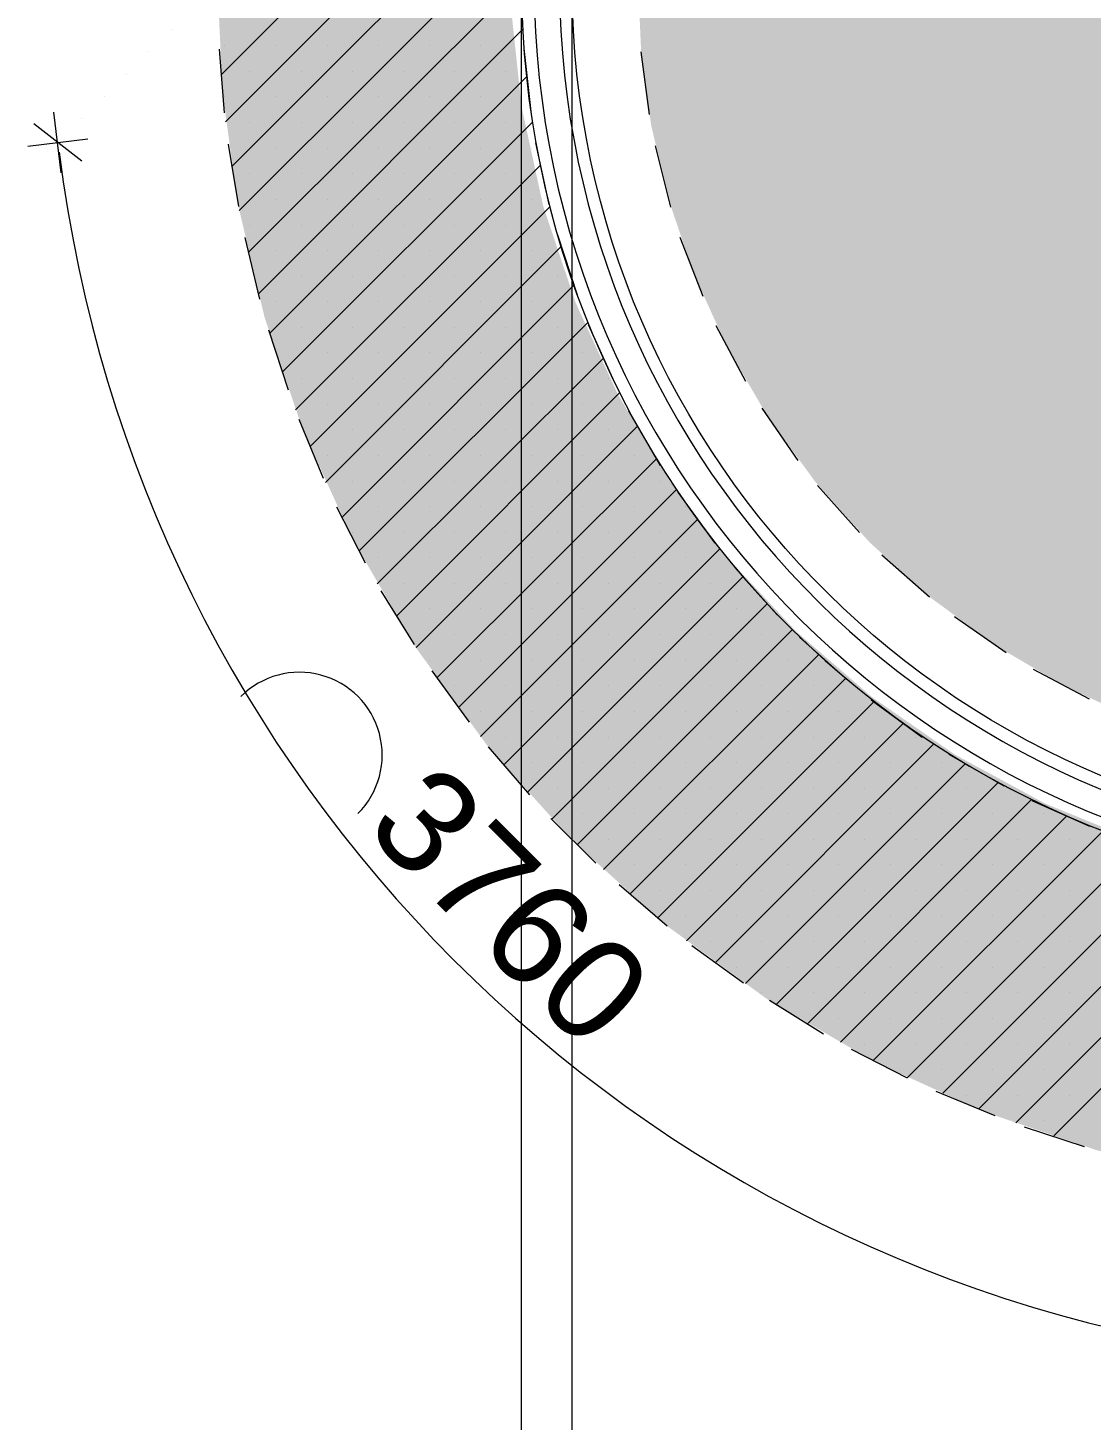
# Model space of a CAD drawing. Header units: millimetres. Extents: x -1303 to 98744, y -1303 to 90097.
# Drawn here: x 7030 to 9129, y 13691 to 16439 of the extents above; entities that cross this region are included whole.
import ezdxf

# ---------------------------------------------------------------- set-up
doc = ezdxf.new("R2010")
doc.units = ezdxf.units.MM
doc.layers.add('PDF_Geometry', color=7, linetype='Continuous')
doc.layers.add('PDF_Text', color=7, linetype='Continuous')
doc.layers.add('PDF_Solid Fills', color=192, linetype='Continuous', true_color=0xc2c0c0c0)
doc.styles.add('PDF ArialMT', font='arial.ttf')

msp = doc.modelspace()

# ---------------------------------------------------------------- hatches: boundary and pattern name
at = {"layer": 'PDF_Solid Fills', "true_color": 0x00007f}
h = msp.add_hatch(color=254, dxfattribs=at)
h.paths.add_polyline_path([(74624.31541, 16167.67383), (74624.31541, 15567.81796), (9799.46285, 14130.21454), (9804.28731, 14730.15409)], flags=0)
h.paths.add_polyline_path([(7404.275, 37242.73593), (8004.29925, 37242.73593), (8004.29925, 16872.72168), (7404.275, 16872.72168)], flags=0)
h.paths.add_polyline_path([(8004.29925, 16872.72168), (7983.4807, 16679.51365), (7983.31127, 16481.90264), (8004.55339, 16283.02302), (8047.46016, 16086.42856), (8111.52536, 15895.75776), (8195.3089, 15714.14292), (8297.03284, 15544.62953), (8413.99157, 15389.5038), (8546.60657, 15247.57974), (8696.06174, 15118.18072), (8860.41285, 15004.26957), (9037.28897, 14908.29987), (9223.47415, 14832.13321), (9415.6677, 14776.86981), (9610.40055, 14743.01796), (9804.28731, 14730.15409), (9799.46285, 14130.21454), (9584.16557, 14140.28601), (9363.53556, 14170.83718), (9140.28256, 14223.64598), (8917.70726, 14299.55851), (8699.36241, 14399.25246), (8488.88858, 14522.21955), (8289.92424, 14667.61267), (8106.02423, 14833.65595), (7940.23508, 15017.64068), (7795.09507, 15216.68973), (7672.21268, 15427.33299), (7572.77287, 15645.76255), (7497.02977, 15868.42256), (7444.47407, 16091.67659), (7414.09232, 16312.38925), (7404.275, 16527.68859), (7404.275, 16872.72168), (8004.29925, 16872.72168)], flags=0)
h.paths.add_polyline_path([(7194.30944, 37692.71099), (7194.30944, 80672.7138), (7694.3009, 80672.7138), (7694.3009, 37692.71099)], flags=0)
h = msp.add_hatch(color=254, dxfattribs=at)
h.paths.add_polyline_path([(12814.30857, 16872.72168), (12814.30857, 15026.95077), (9799.20871, 14960.09316), (9658.30121, 14967.03233), (9514.00728, 14987.42836), (9368.02118, 15022.38044), (9222.54335, 15072.39683), (9079.77321, 15137.90008), (8942.25007, 15218.63604), (8812.34276, 15314.0138), (8692.25382, 15422.7637), (8584.01219, 15543.36091), (8489.14272, 15673.68971), (8408.99871, 15811.5517), (8344.08741, 15954.57597), (8294.664, 16100.30898), (8260.38859, 16246.37773), (8240.58554, 16390.84108), (8234.23832, 16531.75065), (8234.23832, 16872.72168)], flags=0)
h.paths.add_polyline_path([(22479.26705, 17272.68137), (22479.26705, 15241.31724), (19209.26177, 15168.7901), (19209.26177, 17272.68137)], flags=0)
h.paths.add_polyline_path([(25959.23687, 17272.68137), (25959.23687, 15322.73089), (22709.2898, 15246.39481), (22709.2898, 17272.68137)], flags=0)
h.paths.add_polyline_path([(32124.25101, 18282.73679), (32124.25101, 15455.26118), (26189.25962, 15327.89318), (26189.25962, 18282.73679)], flags=0)
h.paths.add_polyline_path([(36934.25928, 16872.72168), (36934.25928, 15561.8943), (32354.27376, 15460.33875), (32354.27376, 16872.72168)], flags=0)
h.paths.add_polyline_path([(50274.26033, 16872.72168), (50274.26033, 15857.75915), (45694.27273, 15756.20359), (45694.27273, 16872.72168)], flags=0)
h.paths.add_polyline_path([(59929.31471, 17272.68137), (59929.31471, 16071.87252), (56669.29721, 15999.59848), (56669.29721, 17272.68137)], flags=0)
h.paths.add_polyline_path([(63419.27024, 17272.68137), (63419.27024, 16149.30779), (60159.25274, 16076.95111), (60159.25274, 17272.68137)], flags=0)
h.paths.add_polyline_path([(69584.28231, 18282.73679), (69584.28231, 16285.98588), (63649.29506, 16154.3864), (63649.29506, 18282.73679)], flags=0)
h.paths.add_polyline_path([(74394.29472, 16872.72168), (74394.29472, 16409.62861), (69814.31126, 16291.06242), (69814.31126, 16872.72168)], flags=0)
h.paths.add_polyline_path([(18979.23903, 18282.73679), (18979.23903, 15163.7115), (13044.24764, 15027.79686), (13044.24764, 18282.73679), (18944.28591, 18282.73679)], flags=0)
h.paths.add_polyline_path([(56439.27239, 18282.73679), (56439.27239, 15994.4362), (50504.281, 15862.83775), (50504.281, 18282.73679)], flags=0)

# ---------------------------------------------------------------- linework, layer by layer
at = {"layer": 'PDF_Geometry', "color": 9, "lineweight": 0, "true_color": 0xc0c0c0}
for points in [[(73543.76698, 33926.94469), (73593.70177, 33827.08339), (73593.70177, 33926.94469), (74523.7764, 33926.94469), (74523.7764, 34597.21299), (74623.6377, 34597.21299), (74623.6377, 16267.28307), (9842.20122, 14831.96378, -0.0040587119), (9814.553, 14831.94622, -0.4141989555), (8103.90849, 16521.17195), (8103.90849, 13152.0657)], [(8004.04512, 13152.0657), (8004.04512, 16521.17195, 0.414216874), (9814.54886, 14731.94441, 0.0041691273), (9843.8934, 14732.1004), (12639.21036, 14793.88045)], [(8029.26562, 16521.67815, 0.4142058833), (9814.54886, 14756.94486, 0.0041692268), (9843.8934, 14756.64321), (12639.21036, 14819.26933)], [(8079.28098, 16521.67815, 0.4142103449), (9814.54886, 14806.94576, 0.0041144727), (9842.20122, 14806.57489), (12639.21036, 14869.20102)]]:
    msp.add_lwpolyline(points, format="xyb", dxfattribs=at)
at = {"layer": 'PDF_Geometry', "lineweight": 0}
for points in [[(7410.79165, 16345.98696), (8004.04512, 16938.39434)], [(7420.1007, 16253.7415), (8004.04512, 16837.68592)], [(7431.94906, 16164.88039), (8004.04512, 16736.97749)], [(7447.18279, 16078.55859), (8004.04512, 16635.42194)], [(7464.95481, 15995.62114), (8004.04512, 16534.71144)], [(7312.62149, 16436.54232), (7312.62149, 16436.54232)], [(7485.26613, 15914.3769), (8006.58442, 16435.69519)], [(7268.61398, 16392.53326), (7268.61398, 16392.53326)], [(7407.40625, 16396.76474), (7417.56243, 16271.51455)], [(7418.40852, 16403.53552), (7418.40852, 16403.53552)], [(7519.11798, 16403.53552), (7519.11798, 16403.53552)], [(7620.67353, 16403.53552), (7620.67353, 16403.53552)], [(7721.38299, 16403.53552), (7721.38299, 16403.53552)], [(7822.09142, 16403.53552), (7822.09142, 16403.53552)], [(7923.64697, 16403.53552), (7923.64697, 16403.53552)], [(7468.3402, 16352.75775), (7468.3402, 16352.75775)], [(7569.89575, 16352.75775), (7569.89575, 16352.75775)], [(7670.60522, 16352.75775), (7670.60522, 16352.75775)], [(7772.16077, 16352.75775), (7772.16077, 16352.75775)], [(7872.8692, 16352.75775), (7872.8692, 16352.75775)], [(7973.57866, 16352.75775), (7973.57866, 16352.75775)], [(7224.60647, 16347.68121), (7224.60647, 16347.68121)], [(7507.26963, 15835.67094), (8014.20129, 16342.60261)], [(7180.59947, 16303.67215), (7180.59947, 16303.67215)], [(7418.40852, 16302.8271), (7418.40852, 16302.8271)], [(7519.11798, 16302.8271), (7519.11798, 16302.8271)], [(7620.67353, 16302.8271), (7620.67353, 16302.8271)], [(7721.38299, 16302.8271), (7721.38299, 16302.8271)], [(7822.09142, 16302.8271), (7822.09142, 16302.8271)], [(7923.64697, 16302.8271), (7923.64697, 16302.8271)], [(7135.74536, 16259.66516), (7135.74536, 16259.66516)], [(7468.3402, 16252.04932), (7468.3402, 16252.04932)], [(7531.81242, 15759.50428), (8026.04965, 16252.89437)], [(7569.89575, 16252.04932), (7569.89575, 16252.04932)], [(7670.60522, 16252.04932), (7670.60522, 16252.04932)], [(7772.16077, 16252.04932), (7772.16077, 16252.04932)], [(7872.8692, 16252.04932), (7872.8692, 16252.04932)], [(7973.57866, 16252.04932), (7973.57866, 16252.04932)], [(7089.19907, 16213.11886), (7089.19907, 16213.11886)], [(7425.1793, 16209.73451), (7445.48958, 16086.17442)], [(7519.11798, 16201.27154), (7519.11798, 16201.27154)], [(7620.67353, 16201.27154), (7620.67353, 16201.27154)], [(7721.38299, 16201.27154), (7721.38299, 16201.27154)], [(7822.09142, 16201.27154), (7822.09142, 16201.27154)], [(7923.64697, 16201.27154), (7923.64697, 16201.27154)], [(8024.35644, 16201.27154), (8024.35644, 16201.27154)], [(7558.0474, 15685.03082), (8041.28236, 16167.41969)], [(7468.3402, 16151.33882), (7468.3402, 16151.33882)], [(7569.89575, 16151.33882), (7569.89575, 16151.33882)], [(7670.60522, 16151.33882), (7670.60522, 16151.33882)], [(7772.16077, 16151.33882), (7772.16077, 16151.33882)], [(7872.8692, 16151.33882), (7872.8692, 16151.33882)], [(7973.57866, 16151.33882), (7973.57866, 16151.33882)], [(7519.11798, 16100.56104), (7519.11798, 16100.56104)], [(7586.82168, 15612.24852), (8059.9015, 16085.32937)], [(7620.67353, 16100.56104), (7620.67353, 16100.56104)], [(7721.38299, 16100.56104), (7721.38299, 16100.56104)], [(7822.09142, 16100.56104), (7822.09142, 16100.56104)], [(7923.64697, 16100.56104), (7923.64697, 16100.56104)], [(8024.35644, 16100.56104), (8024.35644, 16100.56104)], [(7468.3402, 16049.78327), (7468.3402, 16049.78327)], [(7569.89575, 16049.78327), (7569.89575, 16049.78327)], [(7670.60522, 16049.78327), (7670.60522, 16049.78327)], [(7772.16077, 16049.78327), (7772.16077, 16049.78327)], [(7872.8692, 16049.78327), (7872.8692, 16049.78327)], [(7973.57866, 16049.78327), (7973.57866, 16049.78327)], [(7458.18403, 16025.24151), (7486.95831, 15903.37464)], [(7519.11798, 15999.00653), (7519.11798, 15999.00653)], [(7617.28814, 15542.00654), (8081.90499, 16006.6234)], [(7620.67353, 15999.00653), (7620.67353, 15999.00653)], [(7721.38299, 15999.00653), (7721.38299, 15999.00653)], [(7822.09142, 15999.00653), (7822.09142, 15999.00653)], [(7923.64697, 15999.00653), (7923.64697, 15999.00653)], [(8024.35644, 15999.00653), (8024.35644, 15999.00653)], [(7569.89575, 15949.07484), (7569.89575, 15949.07484)], [(7670.60522, 15949.07484), (7670.60522, 15949.07484)], [(7772.16077, 15949.07484), (7772.16077, 15949.07484)], [(7872.8692, 15949.07484), (7872.8692, 15949.07484)], [(7973.57866, 15949.07484), (7973.57866, 15949.07484)], [(8075.13421, 15949.07484), (8075.13421, 15949.07484)], [(7650.2939, 15473.45676), (8107.29388, 15930.45674)], [(7519.11798, 15898.29707), (7519.11798, 15898.29707)], [(7620.67353, 15898.29707), (7620.67353, 15898.29707)], [(7721.38299, 15898.29707), (7721.38299, 15898.29707)], [(7822.09142, 15898.29707), (7822.09142, 15898.29707)], [(7923.64697, 15898.29707), (7923.64697, 15898.29707)], [(8024.35644, 15898.29707), (8024.35644, 15898.29707)], [(7684.14575, 15406.59914), (8135.22104, 15857.67443)], [(7504.73032, 15843.28781), (7543.66078, 15724.80633)], [(7569.89575, 15847.51929), (7569.89575, 15847.51929)], [(7670.60522, 15847.51929), (7670.60522, 15847.51929)], [(7772.16077, 15847.51929), (7772.16077, 15847.51929)], [(7872.8692, 15847.51929), (7872.8692, 15847.51929)], [(7973.57866, 15847.51929), (7973.57866, 15847.51929)], [(8075.13421, 15847.51929), (8075.13421, 15847.51929)], [(7519.11798, 15797.58761), (7519.11798, 15797.58761)], [(7620.67353, 15797.58761), (7620.67353, 15797.58761)], [(7719.68978, 15341.43371), (8165.68853, 15786.58638)], [(7721.38299, 15797.58761), (7721.38299, 15797.58761)], [(7822.09142, 15797.58761), (7822.09142, 15797.58761)], [(7923.64697, 15797.58761), (7923.64697, 15797.58761)], [(8024.35644, 15797.58761), (8024.35644, 15797.58761)], [(8125.0659, 15797.58761), (8125.0659, 15797.58761)], [(7569.89575, 15746.80983), (7569.89575, 15746.80983)], [(7670.60522, 15746.80983), (7670.60522, 15746.80983)], [(7772.16077, 15746.80983), (7772.16077, 15746.80983)], [(7872.8692, 15746.80983), (7872.8692, 15746.80983)], [(7973.57866, 15746.80983), (7973.57866, 15746.80983)], [(8075.13421, 15746.80983), (8075.13421, 15746.80983)], [(8175.84367, 15746.80983), (8175.84367, 15746.80983)], [(7620.67353, 15696.03206), (7620.67353, 15696.03206)], [(7721.38299, 15696.03206), (7721.38299, 15696.03206)], [(7757.77312, 15277.96149), (8197.84717, 15718.88267)], [(7822.09142, 15696.03206), (7822.09142, 15696.03206)], [(7923.64697, 15696.03206), (7923.64697, 15696.03206)], [(8024.35644, 15696.03206), (8024.35644, 15696.03206)], [(8125.0659, 15696.03206), (8125.0659, 15696.03206)], [(7564.81819, 15666.41169), (7613.05666, 15550.46951)], [(7670.60522, 15646.10037), (7670.60522, 15646.10037)], [(7772.16077, 15646.10037), (7772.16077, 15646.10037)], [(7796.70253, 15216.18248), (8233.39223, 15652.87115)], [(7872.8692, 15646.10037), (7872.8692, 15646.10037)], [(7973.57866, 15646.10037), (7973.57866, 15646.10037)], [(8075.13421, 15646.10037), (8075.13421, 15646.10037)], [(8175.84367, 15646.10037), (8175.84367, 15646.10037)], [(7620.67353, 15595.32259), (7620.67353, 15595.32259)], [(7721.38299, 15595.32259), (7721.38299, 15595.32259)], [(7822.09142, 15595.32259), (7822.09142, 15595.32259)], [(7837.32517, 15156.09566), (8270.62844, 15588.55284)], [(7923.64697, 15595.32259), (7923.64697, 15595.32259)], [(8024.35644, 15595.32259), (8024.35644, 15595.32259)], [(8125.0659, 15595.32259), (8125.0659, 15595.32259)], [(8226.62145, 15595.32259), (8226.62145, 15595.32259)], [(7670.60522, 15544.54482), (7670.60522, 15544.54482)], [(7772.16077, 15544.54482), (7772.16077, 15544.54482)], [(7872.8692, 15544.54482), (7872.8692, 15544.54482)], [(7879.63998, 15096.85492), (8310.40498, 15527.61889)], [(7973.57866, 15544.54482), (7973.57866, 15544.54482)], [(8075.13421, 15544.54482), (8075.13421, 15544.54482)], [(8175.84367, 15544.54482), (8175.84367, 15544.54482)], [(8276.55313, 15544.54482), (8276.55313, 15544.54482)], [(7639.29164, 15493.76704), (7695.99411, 15382.90244)], [(7721.38299, 15494.61417), (7721.38299, 15494.61417)], [(7822.09142, 15494.61417), (7822.09142, 15494.61417)], [(7923.64697, 15494.61417), (7923.64697, 15494.61417)], [(8024.35644, 15494.61417), (8024.35644, 15494.61417)], [(8125.0659, 15494.61417), (8125.0659, 15494.61417)], [(8226.62145, 15494.61417), (8226.62145, 15494.61417)], [(8327.33091, 15494.61417), (8327.33091, 15494.61417)], [(7923.64697, 15040.15245), (8351.87371, 15468.37815)], [(7670.60522, 15443.83639), (7670.60522, 15443.83639)], [(7772.16077, 15443.83639), (7772.16077, 15443.83639)], [(7872.8692, 15443.83639), (7872.8692, 15443.83639)], [(7973.57866, 15443.83639), (7973.57866, 15443.83639)], [(8075.13421, 15443.83639), (8075.13421, 15443.83639)], [(8175.84367, 15443.83639), (8175.84367, 15443.83639)], [(8276.55313, 15443.83639), (8276.55313, 15443.83639)], [(7721.38299, 15393.05861), (7721.38299, 15393.05861)], [(7822.09142, 15393.05861), (7822.09142, 15393.05861)], [(7923.64697, 15393.05861), (7923.64697, 15393.05861)], [(7969.34718, 14984.2971), (8395.8807, 15410.83062)], [(8024.35644, 15393.05861), (8024.35644, 15393.05861)], [(8125.0659, 15393.05861), (8125.0659, 15393.05861)], [(8226.62145, 15393.05861), (8226.62145, 15393.05861)], [(8327.33091, 15393.05861), (8327.33091, 15393.05861)], [(7772.16077, 15343.12692), (7772.16077, 15343.12692)], [(7872.8692, 15343.12692), (7872.8692, 15343.12692)], [(7973.57866, 15343.12692), (7973.57866, 15343.12692)], [(8015.89348, 14930.13394), (8441.5809, 15355.82137)], [(8075.13421, 15343.12692), (8075.13421, 15343.12692)], [(8175.84367, 15343.12692), (8175.84367, 15343.12692)], [(8276.55313, 15343.12692), (8276.55313, 15343.12692)], [(8378.10868, 15343.12692), (8378.10868, 15343.12692)], [(7726.46056, 15327.89318), (7792.47105, 15222.10615)], [(7822.09142, 15292.34915), (7822.09142, 15292.34915)], [(7923.64697, 15292.34915), (7923.64697, 15292.34915)], [(8024.35644, 15292.34915), (8024.35644, 15292.34915)], [(8064.97907, 14877.66398), (8488.97329, 15302.5043)], [(8125.0659, 15292.34915), (8125.0659, 15292.34915)], [(8226.62145, 15292.34915), (8226.62145, 15292.34915)], [(8327.33091, 15292.34915), (8327.33091, 15292.34915)], [(8428.88646, 15292.34915), (8428.88646, 15292.34915)], [(7872.8692, 15241.57137), (7872.8692, 15241.57137)], [(7973.57866, 15241.57137), (7973.57866, 15241.57137)], [(8075.13421, 15241.57137), (8075.13421, 15241.57137)], [(8114.91076, 14826.8862), (8538.90497, 15250.88043)], [(8175.84367, 15241.57137), (8175.84367, 15241.57137)], [(8276.55313, 15241.57137), (8276.55313, 15241.57137)], [(8378.10868, 15241.57137), (8378.10868, 15241.57137)], [(8478.81815, 15241.57137), (8478.81815, 15241.57137)], [(8166.53462, 14777.80061), (8590.52884, 15201.79483)], [(7822.09142, 15190.7936), (7822.09142, 15190.7936)], [(7923.64697, 15190.7936), (7923.64697, 15190.7936)], [(8024.35644, 15190.7936), (8024.35644, 15190.7936)], [(8125.0659, 15190.7936), (8125.0659, 15190.7936)], [(8226.62145, 15190.7936), (8226.62145, 15190.7936)], [(8327.33091, 15190.7936), (8327.33091, 15190.7936)], [(8428.88646, 15190.7936), (8428.88646, 15190.7936)], [(8529.59593, 15190.7936), (8529.59593, 15190.7936)], [(7827.17003, 15169.63619), (7900.79739, 15068.92673)], [(8219.00458, 14729.56213), (8644.69201, 15155.24853)], [(7872.8692, 15140.86191), (7872.8692, 15140.86191)], [(7973.57866, 15140.86191), (7973.57866, 15140.86191)], [(8075.13421, 15140.86191), (8075.13421, 15140.86191)], [(8175.84367, 15140.86191), (8175.84367, 15140.86191)], [(8276.55313, 15140.86191), (8276.55313, 15140.86191)], [(8378.10868, 15140.86191), (8378.10868, 15140.86191)], [(8478.81815, 15140.86191), (8478.81815, 15140.86191)], [(8580.3737, 15140.86191), (8580.3737, 15140.86191)], [(7923.64697, 15090.08414), (7923.64697, 15090.08414)], [(8024.35644, 15090.08414), (8024.35644, 15090.08414)], [(8125.0659, 15090.08414), (8125.0659, 15090.08414)], [(8226.62145, 15090.08414), (8226.62145, 15090.08414)], [(8274.01384, 14683.01584), (8700.54736, 15109.54937)], [(8327.33091, 15090.08414), (8327.33091, 15090.08414)], [(8428.88646, 15090.08414), (8428.88646, 15090.08414)], [(8529.59593, 15090.08414), (8529.59593, 15090.08414)], [(8630.30435, 15090.08414), (8630.30435, 15090.08414)], [(8329.86918, 14637.31564), (8758.09592, 15066.38743)], [(7973.57866, 15039.30636), (7973.57866, 15039.30636)], [(8075.13421, 15039.30636), (8075.13421, 15039.30636)], [(8175.84367, 15039.30636), (8175.84367, 15039.30636)], [(8276.55313, 15039.30636), (8276.55313, 15039.30636)], [(8378.10868, 15039.30636), (8378.10868, 15039.30636)], [(8478.81815, 15039.30636), (8478.81815, 15039.30636)], [(8580.3737, 15039.30636), (8580.3737, 15039.30636)], [(8681.08213, 15039.30636), (8681.08213, 15039.30636)], [(8781.79159, 15039.30636), (8781.79159, 15039.30636)], [(7938.88072, 15019.84113), (8020.12496, 14925.05637)], [(8387.41774, 14594.15473), (8818.18274, 15025.76582)], [(8024.35644, 14989.37468), (8024.35644, 14989.37468)], [(8125.0659, 14989.37468), (8125.0659, 14989.37468)], [(8226.62145, 14989.37468), (8226.62145, 14989.37468)], [(8327.33091, 14989.37468), (8327.33091, 14989.37468)], [(8428.88646, 14989.37468), (8428.88646, 14989.37468)], [(8446.65848, 14552.68601), (8880.80887, 14986.83641)], [(8529.59593, 14989.37468), (8529.59593, 14989.37468)], [(8630.30435, 14989.37468), (8630.30435, 14989.37468)], [(8731.8599, 14989.37468), (8731.8599, 14989.37468)], [(8832.56937, 14989.37468), (8832.56937, 14989.37468)], [(8075.13421, 14938.5969), (8075.13421, 14938.5969)], [(8175.84367, 14938.5969), (8175.84367, 14938.5969)], [(8276.55313, 14938.5969), (8276.55313, 14938.5969)], [(8378.10868, 14938.5969), (8378.10868, 14938.5969)], [(8478.81815, 14938.5969), (8478.81815, 14938.5969)], [(8507.59139, 14512.06337), (8945.12718, 14949.59916)], [(8580.3737, 14938.5969), (8580.3737, 14938.5969)], [(8681.08213, 14938.5969), (8681.08213, 14938.5969)], [(8781.79159, 14938.5969), (8781.79159, 14938.5969)], [(8883.34715, 14938.5969), (8883.34715, 14938.5969)], [(8569.37144, 14473.98004), (9011.13767, 14915.74731)], [(8062.43977, 14878.51007), (8151.30088, 14790.49506)], [(8125.0659, 14887.81913), (8125.0659, 14887.81913)], [(8226.62145, 14887.81913), (8226.62145, 14887.81913)], [(8327.33091, 14887.81913), (8327.33091, 14887.81913)], [(8428.88646, 14887.81913), (8428.88646, 14887.81913)], [(8529.59593, 14887.81913), (8529.59593, 14887.81913)], [(8630.30435, 14887.81913), (8630.30435, 14887.81913)], [(8633.68975, 14436.74384), (9080.53458, 14883.58765)], [(8731.8599, 14887.81913), (8731.8599, 14887.81913)], [(8832.56937, 14887.81913), (8832.56937, 14887.81913)], [(8933.27883, 14887.81913), (8933.27883, 14887.81913)], [(9034.83438, 14887.81913), (9034.83438, 14887.81913)], [(8698.85518, 14401.19878), (9152.46976, 14853.96728)], [(8175.84367, 14837.88744), (8175.84367, 14837.88744)], [(8276.55313, 14837.88744), (8276.55313, 14837.88744)], [(8378.10868, 14837.88744), (8378.10868, 14837.88744)], [(8478.81815, 14837.88744), (8478.81815, 14837.88744)], [(8580.3737, 14837.88744), (8580.3737, 14837.88744)], [(8681.08213, 14837.88744), (8681.08213, 14837.88744)], [(8766.55888, 14367.34693), (9226.09713, 14826.8862)], [(8781.79159, 14837.88744), (8781.79159, 14837.88744)], [(8883.34715, 14837.88744), (8883.34715, 14837.88744)], [(8984.0566, 14837.88744), (8984.0566, 14837.88744)], [(9085.61216, 14837.88744), (9085.61216, 14837.88744)], [(8226.62145, 14787.10966), (8226.62145, 14787.10966)], [(8327.33091, 14787.10966), (8327.33091, 14787.10966)], [(8428.88646, 14787.10966), (8428.88646, 14787.10966)], [(8529.59593, 14787.10966), (8529.59593, 14787.10966)], [(8630.30435, 14787.10966), (8630.30435, 14787.10966)], [(8731.8599, 14787.10966), (8731.8599, 14787.10966)], [(8832.56937, 14787.10966), (8832.56937, 14787.10966)], [(8835.95476, 14336.03437), (9303.10988, 14803.1895)], [(8933.27883, 14787.10966), (8933.27883, 14787.10966)], [(9034.83438, 14787.10966), (9034.83438, 14787.10966)], [(8907.04385, 14305.56792), (9383.50802, 14782.03209)], [(8979.82512, 14277.63973), (9466.44547, 14764.26008)], [(8197.00108, 14748.18024), (8291.78585, 14666.93601)], [(8276.55313, 14736.33188), (8276.55313, 14736.33188)], [(8378.10868, 14736.33188), (8378.10868, 14736.33188)], [(8478.81815, 14736.33188), (8478.81815, 14736.33188)], [(8580.3737, 14736.33188), (8580.3737, 14736.33188)], [(8681.08213, 14736.33188), (8681.08213, 14736.33188)], [(8781.79159, 14736.33188), (8781.79159, 14736.33188)], [(8883.34715, 14736.33188), (8883.34715, 14736.33188)], [(8984.0566, 14736.33188), (8984.0566, 14736.33188)], [(9055.14569, 14252.25084), (9552.76728, 14749.87345)], [(9085.61216, 14736.33188), (9085.61216, 14736.33188)], [(8327.33091, 14686.40123), (8327.33091, 14686.40123)], [(8428.88646, 14686.40123), (8428.88646, 14686.40123)], [(8529.59593, 14686.40123), (8529.59593, 14686.40123)], [(8630.30435, 14686.40123), (8630.30435, 14686.40123)], [(8731.8599, 14686.40123), (8731.8599, 14686.40123)], [(8832.56937, 14686.40123), (8832.56937, 14686.40123)], [(8933.27883, 14686.40123), (8933.27883, 14686.40123)], [(9034.83438, 14686.40123), (9034.83438, 14686.40123)], [(8340.87144, 14628.00658), (8442.427, 14554.37819)], [(8378.10868, 14635.62346), (8378.10868, 14635.62346)], [(8478.81815, 14635.62346), (8478.81815, 14635.62346)], [(8580.3737, 14635.62346), (8580.3737, 14635.62346)], [(8681.08213, 14635.62346), (8681.08213, 14635.62346)], [(8781.79159, 14635.62346), (8781.79159, 14635.62346)], [(8883.34715, 14635.62346), (8883.34715, 14635.62346)], [(8984.0566, 14635.62346), (8984.0566, 14635.62346)], [(9085.61216, 14635.62346), (9085.61216, 14635.62346)], [(8428.88646, 14584.84568), (8428.88646, 14584.84568)], [(8529.59593, 14584.84568), (8529.59593, 14584.84568)], [(8630.30435, 14584.84568), (8630.30435, 14584.84568)], [(8731.8599, 14584.84568), (8731.8599, 14584.84568)], [(8832.56937, 14584.84568), (8832.56937, 14584.84568)], [(8933.27883, 14584.84568), (8933.27883, 14584.84568)], [(9034.83438, 14584.84568), (9034.83438, 14584.84568)], [(8478.81815, 14534.91399), (8478.81815, 14534.91399)], [(8494.05086, 14519.68025), (8600.68398, 14453.66976)], [(8580.3737, 14534.91399), (8580.3737, 14534.91399)], [(8681.08213, 14534.91399), (8681.08213, 14534.91399)], [(8781.79159, 14534.91399), (8781.79159, 14534.91399)], [(8883.34715, 14534.91399), (8883.34715, 14534.91399)], [(8984.0566, 14534.91399), (8984.0566, 14534.91399)], [(9085.61216, 14534.91399), (9085.61216, 14534.91399)], [(8630.30435, 14484.13622), (8630.30435, 14484.13622)], [(8731.8599, 14484.13622), (8731.8599, 14484.13622)], [(8832.56937, 14484.13622), (8832.56937, 14484.13622)], [(8933.27883, 14484.13622), (8933.27883, 14484.13622)], [(9034.83438, 14484.13622), (9034.83438, 14484.13622)], [(8681.08213, 14433.35844), (8681.08213, 14433.35844)], [(8781.79159, 14433.35844), (8781.79159, 14433.35844)], [(8883.34715, 14433.35844), (8883.34715, 14433.35844)], [(8984.0566, 14433.35844), (8984.0566, 14433.35844)], [(9085.61216, 14433.35844), (9085.61216, 14433.35844)], [(8654.84715, 14423.20227), (8765.71175, 14366.50083)], [(8832.56937, 14382.58066), (8832.56937, 14382.58066)], [(8933.27883, 14382.58066), (8933.27883, 14382.58066)], [(9034.83438, 14382.58066), (9034.83438, 14382.58066)], [(8822.41422, 14340.26585), (8938.3564, 14292.02635)], [(8883.34715, 14332.64898), (8883.34715, 14332.64898)], [(8984.0566, 14332.64898), (8984.0566, 14332.64898)], [(9085.61216, 14332.64898), (9085.61216, 14332.64898)], [(8996.75105, 14270.02286), (9115.23252, 14231.09343)], [(9034.83438, 14281.87121), (9034.83438, 14281.87121)]]:
    msp.add_lwpolyline(points, dxfattribs=at)
at = {"layer": 'PDF_Geometry', "color": 157, "lineweight": 0, "true_color": 0x3f5f7f}
for points in [[(8009.12372, 16398.45899), (8022.66425, 16274.05178)], [(8240.16199, 16391.6882), (8256.24182, 16268.12812)], [(8031.97331, 16212.27381), (8058.20829, 16090.4059)], [(8268.09017, 16206.34808), (8298.55663, 16085.32937)], [(8075.13421, 16030.32011), (8114.06363, 15911.8376)], [(8317.17473, 16026.0876), (8362.02885, 15909.29933)], [(8136.06816, 15853.44295), (8187.69202, 15739.19296)], [(8388.26383, 15851.75077), (8446.65848, 15741.73226)], [(8215.61918, 15683.33761), (8278.24532, 15575.01231)], [(8478.81815, 15688.41518), (8549.90621, 15585.16745)], [(8588.83666, 15536.08185), (8671.77308, 15442.98926)], [(8312.94325, 15522.54132), (8385.72556, 15421.83186)], [(8715.7811, 15398.98227), (8809.71978, 15316.04482)], [(8425.50107, 15373.59338), (8509.2846, 15280.5008)], [(8858.80434, 15277.11541), (8961.20702, 15206.02631)], [(8553.2916, 15236.4938), (8646.38419, 15152.71026)], [(9014.52307, 15173.02159), (9124.54158, 15114.62693)], [(8694.6237, 15112.93372), (8795.33212, 15039.30636)], [(8847.80311, 15005.45451), (8956.12841, 14942.82838)], [(9011.9848, 14914.0541), (9125.38766, 14863.27632)]]:
    msp.add_lwpolyline(points, dxfattribs=at)
at = {"layer": 'PDF_Geometry', "color": 222, "lineweight": 0, "true_color": 0xb8008a}
for points in [[(7095.96985, 16153.03307), (7081.58271, 16272.3596)], [(7136.59196, 16175.88266), (7041.80668, 16249.51002)], [(7029.95833, 16205.50303), (7148.43981, 16219.88965)]]:
    msp.add_lwpolyline(points, dxfattribs=at)
msp.add_arc((9805.68245, 16531.64968), 2734.68969, 187.1049919, 262.84136492, dxfattribs=at)
at = {"layer": 'PDF_Geometry', "lineweight": 0}
msp.add_arc((7566.0681, 15003.74373), 163.36955, 314.96723552, 134.97287949, dxfattribs=at)

# ---------------------------------------------------------------- texts
at = {"layer": 'PDF_Text', "insert": (7761.30379, 14927.10969), "char_height": 201.084641, "attachment_point": 4, "rotation": 314.97276443, "style": 'PDF ArialMT'}
msp.add_mtext('3760', dxfattribs=at)

doc.saveas('drawing.dxf')
